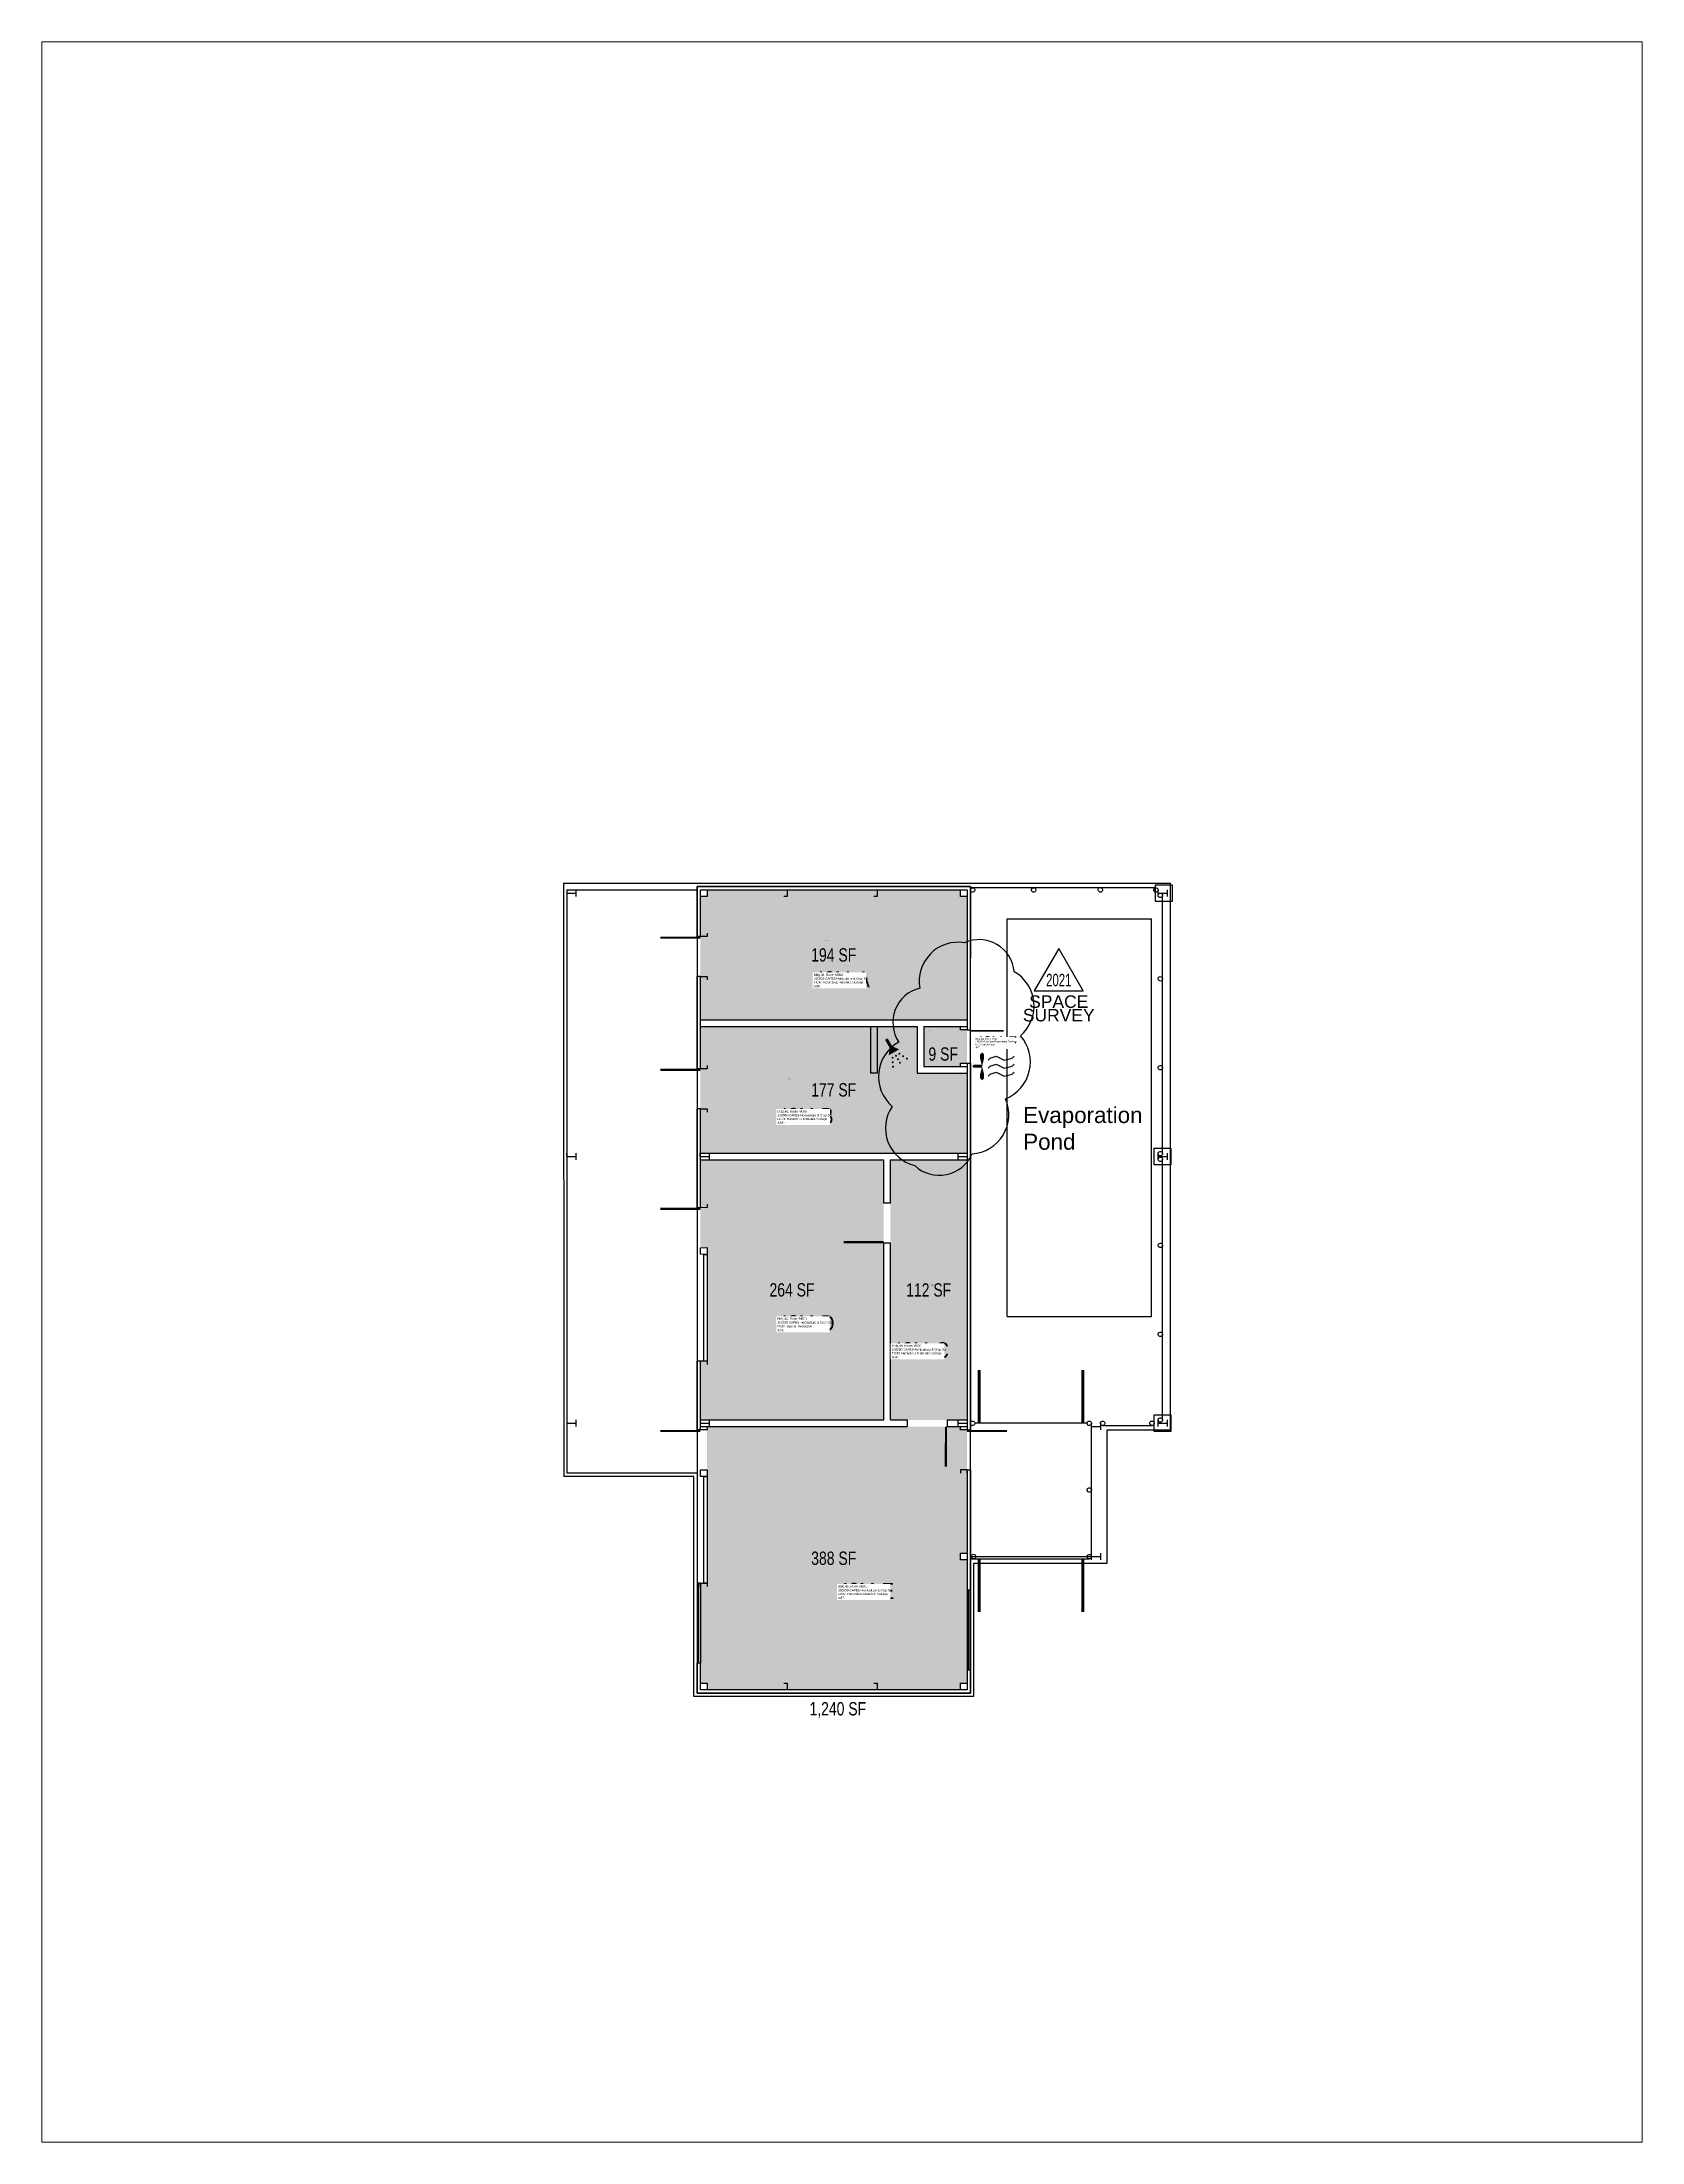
# Paper-space layout 'Layout1' of a CAD drawing. Header units: inches. Extents: x 0 to 8, y 0 to 10.5.
# The model-space entities are those that its viewports show. They can reach past a viewport. Long polylines and large blocks are cut down to what shows.
import ezdxf
from ezdxf.enums import TextEntityAlignment as Align

# ---------------------------------------------------------------- set-up
doc = ezdxf.new("R2010")
doc.units = ezdxf.units.IN
doc.header["$LTSCALE"] = 10
doc.header["$MEASUREMENT"] = 0
doc.layers.get('0').update_dxf_attribs({"linetype": 'CONTINUOUS'})
for name, color, linetype in [('A-COLS', 5, 'CONTINUOUS'), ('A-DOOR', 2, 'CONTINUOUS'), ('A-FLOR', 3, 'CONTINUOUS'), ('A-GLAZ', 1, 'CONTINUOUS'), ('A-IDEN-ICON', 4, 'CONTINUOUS'), ('A-IDEN-RNUM', 7, 'CONTINUOUS'), ('A-IDEN-SNUM', 4, 'CONTINUOUS'), ('A-IDEN-TEXT', 4, 'CONTINUOUS'), ('A-IDEN-VNUM', 4, 'CONTINUOUS'), ('A-ROOF', 2, 'CONTINUOUS'), ('A-SITE', 3, 'CONTINUOUS'), ('A-WALL', 5, 'CONTINUOUS'), ('AREA-TEXT', 3, 'CONTINUOUS'), ('Rooms-Category-Color', 7, 'CONTINUOUS'), ('Rooms-College-Color', 7, 'CONTINUOUS'), ('Rooms-Department-Color', 7, 'CONTINUOUS'), ('Rooms-Division-Color', 7, 'CONTINUOUS'), ('Rooms-Information', 7, 'CONTINUOUS')]:
    doc.layers.add(name, color=color, linetype=linetype)
doc.layers.add('A-REV', color=1, linetype='CONTINUOUS', true_color=0xff0000)
doc.styles.add('Annotative', font='arial.ttf')
doc.styles.add('AREA', font='arial.ttf', dxfattribs={"width": 0.75, "height": 12})
doc.styles.add('Arial', font='arial.ttf')
doc.styles.add('CP_AREA', font='arial.ttf', dxfattribs={"height": 15})
doc.styles.add('CP_ROOMSNUMBER', font='arial.ttf', dxfattribs={"height": 1})
doc.styles.add('CP_ROOMVNUMBER', font='arial.ttf', dxfattribs={"width": 0.85, "height": 0.075})

# ---------------------------------------------------------------- blocks, each defined once
blk = doc.blocks.new('CPSHOWER')
at = {"color": 0, "linetype": 'ByBlock'}
blk.add_lwpolyline([(-0.015, 0.04, 0, 0.06, 0), (0.005, 0.005, 0.06, 0.06, 0)], format="xyseb", dxfattribs=at)
for points, const_width in [([(-0.032, 0.062, 1), (-0.028, 0.069, 1)], 0.0075), ([(0.03, -0.004, 1), (0.034, -0.001, 1)], 0.005), ([(-0.004, -0.024, 1), (0, -0.021, 1)], 0.005), ([(-0.003, -0.046, 1), (0.001, -0.043, 1)], 0.005), ([(-0.002, -0.068, 1), (0.003, -0.066, 1)], 0.005), ([(0.013, -0.014, 1), (0.017, -0.011, 1)], 0.005), ([(0.023, -0.031, 1), (0.027, -0.028, 1)], 0.005), ([(0.033, -0.048, 1), (0.037, -0.046, 1)], 0.005), ([(0.049, -0.016, 1), (0.053, -0.013, 1)], 0.005), ([(0.067, -0.028, 1), (0.072, -0.026, 1)], 0.005)]:
    blk.add_lwpolyline(points, format="xyb", close=True, dxfattribs=dict(at, const_width=const_width))
at = {"color": 0, "linetype": 'ByBlock', "const_width": 0.015}
blk.add_lwpolyline([(-0.01, 0.031), (-0.03, 0.066)], dxfattribs=at)
blk = doc.blocks.new('Space Revision')
at = {"layer": 'A-REV', "transparency": 16777216}
blk.add_lwpolyline([(0, 2.54), (-1.47, 0), (1.47, 0)], close=True, dxfattribs=at)
at = {"layer": 'A-REV', "transparency": 16777216, "insert": (0, -0.27), "char_height": 0.75, "attachment_point": 2, "line_spacing_factor": 0.65, "style": 'Arial'}
blk.add_mtext_dynamic_manual_height_columns('SPACE\\PSURVEY', width=1.2391, gutter_width=0.0182, heights=[0], dxfattribs=at)
at = {"layer": 'A-REV', "transparency": 16777216, "style": 'Arial', "width": 0.65}
blk.add_attdef('YEAR', text='', height=0.75, dxfattribs=at).set_placement((0, 0.65), align=Align.MIDDLE_CENTER)
at = {"layer": 'A-REV', "style": 'Arial', "flags": 1}
blk.add_attdef('UPDATES', text='', height=0.75, dxfattribs=at).set_placement((1.5, 1.08), align=Align.TOP_LEFT)
blk = doc.blocks.new('CPMECH')
for p, q in [((0.005, 0.025), (0.015, 0.035)), ((0.015, 0.035), (0.045, 0.045)), ((0.015, -0.005), (0.045, 0.005)), ((0.045, 0.045), (0.085, 0.025)), ((0.045, 0.005), (0.085, -0.015)), ((0.085, 0.025), (0.125, 0.035)), ((0.125, 0.035), (0.135, 0.045)), ((0.125, -0.005), (0.135, 0.005)), ((0.005, -0.015), (0.015, -0.005)), ((0.005, -0.055), (0.015, -0.045)), ((0.015, -0.045), (0.045, -0.035)), ((0.045, -0.035), (0.085, -0.055)), ((0.085, -0.015), (0.125, -0.005)), ((0.085, -0.055), (0.125, -0.045)), ((0.125, -0.045), (0.135, -0.035))]:
    blk.add_line(p, q)
at = {"const_width": 0.0075}
blk.add_lwpolyline([(-0.068, -0.007, 1), (-0.062, -0.003, 1)], format="xyb", close=True, dxfattribs=at)
at = {"const_width": 0.015}
blk.add_lwpolyline([(-0.025, -0.005), (-0.065, -0.005)], dxfattribs=at)
for points in [[(-0.025, -0.005, 0, 0.02, 0), (-0.025, 0.035, 0.02, 0.02, 0), (-0.025, 0.055, 0.02, 0, 0), (-0.025, 0.065, 0, 0, 0)], [(-0.025, -0.005, 0, 0.02, 0), (-0.025, -0.045, 0.02, 0.02, 0), (-0.025, -0.065, 0.02, 0, 0), (-0.025, -0.075, 0, 0, 0)]]:
    blk.add_lwpolyline(points, format="xyseb")

msp = doc.modelspace()

# ---------------------------------------------------------------- hatches: boundary and pattern name
at = {"layer": 'Rooms-Category-Color', "true_color": 0xe3c5e1}
for points in [[(69209366.9, 27710283.2), (69209308.4, 27710515.9), (69209416.1, 27710543), (69209417.5, 27710537.2), (69209423.3, 27710538.6), (69209478.9, 27710317.5), (69209473.1, 27710316), (69209474.6, 27710310.2)], [(69209309.4, 27710315.1), (69209350.1, 27710325.3), (69209302.6, 27710514.4), (69209192, 27710486.7), (69209250.5, 27710253.9), (69209320.4, 27710271.5)], [(69208954.9, 27710420.9), (69208818.2, 27710386.5), (69208816.7, 27710392.3), (69208729.4, 27710370.3), (69208730.9, 27710364.5), (69208725.1, 27710363.1), (69208780.7, 27710141.9), (69208786.5, 27710143.4), (69208787.9, 27710137.6), (69208895.6, 27710164.7), (69208894.1, 27710170.5), (69208899.9, 27710171.9), (69208901.4, 27710166.1), (69209009.1, 27710193.2), (69209007.6, 27710199), (69209010.5, 27710199.7)], [(69209244.7, 27710252.4), (69209227.9, 27710319.3), (69209001, 27710262.3), (69209017.8, 27710195.4)]]:
    msp.add_hatch(color=254, dxfattribs=at).paths.add_polyline_path(points)
at = {"layer": 'Rooms-Category-Color', "true_color": 0xe3f498}
msp.add_hatch(color=61, dxfattribs=at).paths.add_polyline_path([(69208999.5, 27710268.1), (69209226.4, 27710325.2), (69209186.2, 27710485.2), (69209109.6, 27710465.9), (69209111.1, 27710460.1), (69209012.1, 27710435.2), (69209010.7, 27710441.1), (69208959.3, 27710428.1)])
at = {"layer": 'Rooms-Category-Color', "true_color": 0xadadad}
msp.add_hatch(color=253, dxfattribs=at).paths.add_polyline_path([(69209329.1, 27710273.6), (69209358.2, 27710281), (69209356.7, 27710286.8), (69209359.6, 27710287.5), (69209351.6, 27710319.5), (69209316.7, 27710310.7), (69209324.7, 27710278.7), (69209327.6, 27710279.5)])
at = {"layer": 'Rooms-College-Color', "true_color": 0xadadad}
for points in [[(69209366.9, 27710283.2), (69209308.4, 27710515.9), (69209416.1, 27710543), (69209417.5, 27710537.2), (69209423.3, 27710538.6), (69209478.9, 27710317.5), (69209473.1, 27710316), (69209474.6, 27710310.2)], [(69209309.4, 27710315.1), (69209350.1, 27710325.3), (69209302.6, 27710514.4), (69209192, 27710486.7), (69209250.5, 27710253.9), (69209320.4, 27710271.5)], [(69208999.5, 27710268.1), (69209226.4, 27710325.2), (69209186.2, 27710485.2), (69209109.6, 27710465.9), (69209111.1, 27710460.1), (69209012.1, 27710435.2), (69209010.7, 27710441.1), (69208959.3, 27710428.1)], [(69208954.9, 27710420.9), (69208818.2, 27710386.5), (69208816.7, 27710392.3), (69208729.4, 27710370.3), (69208730.9, 27710364.5), (69208725.1, 27710363.1), (69208780.7, 27710141.9), (69208786.5, 27710143.4), (69208787.9, 27710137.6), (69208895.6, 27710164.7), (69208894.1, 27710170.5), (69208899.9, 27710171.9), (69208901.4, 27710166.1), (69209009.1, 27710193.2), (69209007.6, 27710199), (69209010.5, 27710199.7)], [(69209244.7, 27710252.4), (69209227.9, 27710319.3), (69209001, 27710262.3), (69209017.8, 27710195.4)], [(69209329.1, 27710273.6), (69209358.2, 27710281), (69209356.7, 27710286.8), (69209359.6, 27710287.5), (69209351.6, 27710319.5), (69209316.7, 27710310.7), (69209324.7, 27710278.7), (69209327.6, 27710279.5)]]:
    msp.add_hatch(color=253, dxfattribs=at).paths.add_polyline_path(points)
at = {"layer": 'Rooms-Department-Color', "true_color": 0xe3c5e1}
for points in [[(69209366.9, 27710283.2), (69209308.4, 27710515.9), (69209416.1, 27710543), (69209417.5, 27710537.2), (69209423.3, 27710538.6), (69209478.9, 27710317.5), (69209473.1, 27710316), (69209474.6, 27710310.2)], [(69209309.4, 27710315.1), (69209350.1, 27710325.3), (69209302.6, 27710514.4), (69209192, 27710486.7), (69209250.5, 27710253.9), (69209320.4, 27710271.5)], [(69208999.5, 27710268.1), (69209226.4, 27710325.2), (69209186.2, 27710485.2), (69209109.6, 27710465.9), (69209111.1, 27710460.1), (69209012.1, 27710435.2), (69209010.7, 27710441.1), (69208959.3, 27710428.1)], [(69208954.9, 27710420.9), (69208818.2, 27710386.5), (69208816.7, 27710392.3), (69208729.4, 27710370.3), (69208730.9, 27710364.5), (69208725.1, 27710363.1), (69208780.7, 27710141.9), (69208786.5, 27710143.4), (69208787.9, 27710137.6), (69208895.6, 27710164.7), (69208894.1, 27710170.5), (69208899.9, 27710171.9), (69208901.4, 27710166.1), (69209009.1, 27710193.2), (69209007.6, 27710199), (69209010.5, 27710199.7)], [(69209244.7, 27710252.4), (69209227.9, 27710319.3), (69209001, 27710262.3), (69209017.8, 27710195.4)]]:
    msp.add_hatch(color=254, dxfattribs=at).paths.add_polyline_path(points)
at = {"layer": 'Rooms-Department-Color', "true_color": 0xacacac}
msp.add_hatch(color=253, dxfattribs=at).paths.add_polyline_path([(69209329.1, 27710273.6), (69209358.2, 27710281), (69209356.7, 27710286.8), (69209359.6, 27710287.5), (69209351.6, 27710319.5), (69209316.7, 27710310.7), (69209324.7, 27710278.7), (69209327.6, 27710279.5)])
at = {"layer": 'Rooms-Division-Color', "true_color": 0xe3c5e1}
for points in [[(69209366.9, 27710283.2), (69209308.4, 27710515.9), (69209416.1, 27710543), (69209417.5, 27710537.2), (69209423.3, 27710538.6), (69209478.9, 27710317.5), (69209473.1, 27710316), (69209474.6, 27710310.2)], [(69209309.4, 27710315.1), (69209350.1, 27710325.3), (69209302.6, 27710514.4), (69209192, 27710486.7), (69209250.5, 27710253.9), (69209320.4, 27710271.5)], [(69208999.5, 27710268.1), (69209226.4, 27710325.2), (69209186.2, 27710485.2), (69209109.6, 27710465.9), (69209111.1, 27710460.1), (69209012.1, 27710435.2), (69209010.7, 27710441.1), (69208959.3, 27710428.1)], [(69208954.9, 27710420.9), (69208818.2, 27710386.5), (69208816.7, 27710392.3), (69208729.4, 27710370.3), (69208730.9, 27710364.5), (69208725.1, 27710363.1), (69208780.7, 27710141.9), (69208786.5, 27710143.4), (69208787.9, 27710137.6), (69208895.6, 27710164.7), (69208894.1, 27710170.5), (69208899.9, 27710171.9), (69208901.4, 27710166.1), (69209009.1, 27710193.2), (69209007.6, 27710199), (69209010.5, 27710199.7)], [(69209244.7, 27710252.4), (69209227.9, 27710319.3), (69209001, 27710262.3), (69209017.8, 27710195.4)]]:
    msp.add_hatch(color=254, dxfattribs=at).paths.add_polyline_path(points)
at = {"layer": 'Rooms-Division-Color', "true_color": 0xadadad}
msp.add_hatch(color=253, dxfattribs=at).paths.add_polyline_path([(69209329.1, 27710273.6), (69209358.2, 27710281), (69209356.7, 27710286.8), (69209359.6, 27710287.5), (69209351.6, 27710319.5), (69209316.7, 27710310.7), (69209324.7, 27710278.7), (69209327.6, 27710279.5)])

# ---------------------------------------------------------------- linework, layer by layer
at = {"layer": 'A-COLS'}
for points in [[(69209421.9, 27710544.4), (69209423.3, 27710538.6), (69209417.5, 27710537.2), (69209416.1, 27710543)], [(69209109.6, 27710465.9), (69209111.1, 27710460.1), (69209105.2, 27710458.6), (69209103.8, 27710464.5)], [(69208915.6, 27710417.2), (69208917.1, 27710411.3), (69208911.3, 27710409.9), (69208909.8, 27710415.7)], [(69208729.4, 27710370.3), (69208730.9, 27710364.5), (69208725.1, 27710363.1), (69208723.6, 27710368.9)], [(69209478.9, 27710317.5), (69209480.4, 27710311.7), (69209474.6, 27710310.2), (69209473.1, 27710316)], [(69208899.9, 27710171.9), (69208901.4, 27710166.1), (69208895.6, 27710164.7), (69208894.1, 27710170.5)], [(69208786.5, 27710143.4), (69208787.9, 27710137.6), (69208782.1, 27710136.1), (69208780.7, 27710141.9)]]:
    msp.add_lwpolyline(points, close=True, dxfattribs=at)
for points in [[(69209343.3, 27710524.7), (69209346.2, 27710525.4), (69209347.7, 27710519.6), (69209344.8, 27710518.9)], [(69209385.5, 27710529.1), (69209382.6, 27710528.4), (69209381.1, 27710534.2), (69209384.1, 27710534.9)], [(69209270.1, 27710500.1), (69209267.2, 27710499.4), (69209265.7, 27710505.2), (69209268.6, 27710505.9)], [(69209227.9, 27710495.7), (69209230.8, 27710496.4), (69209232.3, 27710490.6), (69209229.4, 27710489.9)], [(69209148.9, 27710469.6), (69209146, 27710468.9), (69209144.5, 27710474.7), (69209147.4, 27710475.4)], [(69209440.2, 27710471.7), (69209440.9, 27710468.8), (69209435.1, 27710467.3), (69209434.3, 27710470.2)], [(69209007.8, 27710440.3), (69209010.7, 27710441.1), (69209012.1, 27710435.2), (69209009.2, 27710434.5)], [(69208954.9, 27710420.9), (69208952, 27710420.1), (69208950.5, 27710425.9), (69208953.5, 27710426.7)], [(69208813.8, 27710391.6), (69208816.7, 27710392.3), (69208818.2, 27710386.5), (69208815.3, 27710385.7)], [(69209459.9, 27710393.1), (69209460.6, 27710390.2), (69209454.8, 27710388.8), (69209454.1, 27710391.7)], [(69208747.7, 27710297.6), (69208748.4, 27710294.7), (69208742.6, 27710293.2), (69208741.9, 27710296.1)], [(69209324.7, 27710278.7), (69209327.6, 27710279.5), (69209329.1, 27710273.6), (69209326.2, 27710272.9)], [(69209361.1, 27710281.7), (69209358.2, 27710281), (69209356.7, 27710286.8), (69209359.6, 27710287.5)], [(69208767.5, 27710219.1), (69208768.2, 27710216.1), (69208762.4, 27710214.7), (69208761.6, 27710217.6)], [(69208971.2, 27710183.7), (69208974.1, 27710184.4), (69208972.7, 27710190.2), (69208969.8, 27710189.5)], [(69209012, 27710193.9), (69209009.1, 27710193.2), (69209007.6, 27710199), (69209010.5, 27710199.7)]]:
    msp.add_lwpolyline(points, dxfattribs=at)
at = {"layer": 'A-DOOR'}
for points in [[(69209380.2, 27710533.9, 2, 2, 0), (69209371.4, 27710568.8, 0, 0, 0.414214), (69209346.2, 27710525.4, 0, 0, 0.814237)], [(69209264.8, 27710504.9, 2, 2, 0), (69209256, 27710539.8, 0, 0, 0.414214), (69209230.8, 27710496.3, 0, 0, 0.814237)], [(69209143.5, 27710474.5, 2, 2, 0), (69209134.8, 27710509.4, 0, 0, 0.414214), (69209109.6, 27710465.9, 0, 0, 0.814237)], [(69208949.6, 27710425.7, 2, 2, 0), (69208940.8, 27710460.6, 0, 0, 0.414214), (69208915.6, 27710417.2, 0, 0, 0.814237)], [(69209154.7, 27710307.1, 2, 2, 0), (69209145.9, 27710342, 0, 0, -0.414214), (69209188.6, 27710315.7, 0, 0, -0.814237)], [(69209358.1, 27710277.8, 1.67, 1.67, 0), (69209365.4, 27710248.8, 0, 0, -0.414214), (69209329.8, 27710270.7, 0, 0, -0.814237)], [(69209007.3, 27710212.3, 2, 2, 0), (69208972.4, 27710203.6, 0, 0, -0.414214), (69208998.8, 27710246.3, 0, 0, -0.814237)], [(69209008.1, 27710192.9, 2, 2, 0), (69209016.9, 27710158, 0, 0, -0.414214), (69208974.1, 27710184.4, 0, 0, -0.814237)]]:
    msp.add_lwpolyline(points, format="xyseb", dxfattribs=at)
for points in [[(69209105.2, 27710458.6), (69209012.1, 27710435.2), (69209011.4, 27710438.1), (69209104.5, 27710461.6)], [(69208911.3, 27710409.9), (69208818.2, 27710386.5), (69208817.4, 27710389.4), (69208910.5, 27710412.8)]]:
    msp.add_lwpolyline(points, close=True, dxfattribs=at)
at = {"layer": 'A-FLOR'}
msp.add_lwpolyline([(69209424.1, 27710548.1), (69208720, 27710371.1), (69208779.9, 27710132.5), (69209484, 27710309.5), (69209424.1, 27710548.1)], dxfattribs=at)
at = {"layer": 'A-GLAZ'}
for p, q in [((69208816, 27710395.2), (69208746.1, 27710377.6)), ((69208746.5, 27710376.2), (69208816.3, 27710393.7)), ((69208816.7, 27710392.3), (69208746.9, 27710374.7)), ((69208869.5, 27710158.1), (69208799.7, 27710140.5)), ((69208800, 27710139.1), (69208869.9, 27710156.6)), ((69208870.2, 27710155.2), (69208800.4, 27710137.6))]:
    msp.add_line(p, q, dxfattribs=at)
at = {"layer": 'A-REV'}
msp.add_lwpolyline([(69209332.6, 27710337.9, 0.520567), (69209275, 27710329.6, 0.520567), (69209228.3, 27710296.9, 0.520567), (69209251.1, 27710249.4, 0.520567), (69209306.5, 27710232.3, 0.520567), (69209364.7, 27710233.1, 0.520567), (69209419.3, 27710252.7, 0.520567), (69209433.7, 27710302.2, 0.520567), (69209384.3, 27710331.3, 0.520567)], format="xyb", close=True, dxfattribs=at)
at = {"layer": 'A-ROOF'}
for p, q in [((69209397.7, 27710665.3), (69208879.8, 27710535)), ((69209397.7, 27710665.3), (69209530.8, 27710135.7)), ((69208908.3, 27710421.5), (69208879.8, 27710535)), ((69208716.3, 27710373.2), (69208908.3, 27710421.5)), ((69208777.8, 27710128.8), (69208716.3, 27710373.2)), ((69208777.8, 27710128.8), (69208894.1, 27710158.1)), ((69208894.1, 27710158.1), (69208923.4, 27710041.7)), ((69209053.7, 27710015.7), (69209530.8, 27710135.7)), ((69208923.4, 27710041.7), (69209039.8, 27710071)), ((69209039.8, 27710071), (69209053.7, 27710015.7))]:
    msp.add_line(p, q, dxfattribs=at)
at = {"layer": 'A-SITE'}
for p, q in [((69209392.6, 27710660.9), (69208883.4, 27710532.9)), ((69209392.6, 27710660.9), (69209421.1, 27710547.3)), ((69208912, 27710419.3), (69208883.4, 27710532.9)), ((69209483.1, 27710309.3), (69209523.8, 27710147.3)), ((69209116.8, 27710183.1), (69209464, 27710270.4)), ((69209464, 27710270.4), (69209495.7, 27710144.4)), ((69209041.2, 27710089.9), (69209016.6, 27710187.9)), ((69209116.8, 27710183.1), (69209148.5, 27710057.1)), ((69208897.3, 27710162), (69208923.4, 27710058.2)), ((69208899.2, 27710162.5), (69208927, 27710051.9)), ((69209148.5, 27710057.1), (69209495.7, 27710144.4)), ((69209293.1, 27710083.1), (69209518.5, 27710139.8)), ((69208925.8, 27710056.8), (69209042.2, 27710086)), ((69209042.7, 27710075.8), (69209053.5, 27710032.7)), ((69209060.7, 27710024.7), (69209288.2, 27710081.9))]:
    msp.add_line(p, q, dxfattribs=at)
for points in [[(69209017.5, 27710184.1, 2.67, 2.67, 0), (69209064.1, 27710195.8, 0, 0, -0.414214), (69209028.9, 27710138.9, 0, 0, -0.814237)], [(69208899.2, 27710154.4, 2.67, 2.67, 0), (69208852.7, 27710142.7, 0, 0, 0.414214), (69208910.6, 27710109.1, 0, 0, 0.814237)], [(69209040.3, 27710093.6, 2.67, 2.67, 0), (69209086.8, 27710105.3, 0, 0, 0.414214), (69209028.9, 27710138.9, 0, 0, 0.814237)], [(69208922, 27710063.9, 2.67, 2.67, 0), (69208875.4, 27710052.2, 0, 0, -0.414214), (69208910.6, 27710109.1, 0, 0, -0.814237)]]:
    msp.add_lwpolyline(points, format="xyseb", dxfattribs=at)
for points in [[(69209515.2, 27710130.2), (69209511.5, 27710144.7), (69209526.1, 27710148.4), (69209529.7, 27710133.8)], [(69209285.1, 27710073.4), (69209281.4, 27710087.9), (69209296, 27710091.6), (69209299.7, 27710077)], [(69209052.4, 27710014.9), (69209048.7, 27710029.4), (69209063.2, 27710033.1), (69209066.9, 27710018.5)]]:
    msp.add_lwpolyline(points, close=True, dxfattribs=at)
for centre in [(69209481.6, 27710306.8), (69209495, 27710253.5), (69209016.1, 27710189.8), (69209509.7, 27710195.3), (69208900, 27710159.6), (69209521.8, 27710146.8), (69209518, 27710141.7), (69209445.2, 27710123.4), (69209041.7, 27710088), (69209367.6, 27710103.9), (69208983.5, 27710073.3), (69209044.6, 27710076.3), (69209287.7, 27710083.8), (69209292.6, 27710085.1), (69208925.3, 27710058.7), (69209212.5, 27710064.9), (69209055.5, 27710033.2), (69209134.9, 27710045.4), (69209060.2, 27710026.6)]:
    msp.add_circle(centre, 2, dxfattribs=at)
at = {"layer": 'A-WALL'}
for p, q in [((69209386.8, 27710659.4), (69209392.6, 27710660.8)), ((69209389.7, 27710660.1), (69209391.7, 27710652.3)), ((69209394.6, 27710653.1), (69209388.7, 27710651.6)), ((69209156.9, 27710601.6), (69209162.8, 27710603.1)), ((69209159.8, 27710602.4), (69209161.8, 27710594.6)), ((69209164.7, 27710595.3), (69209158.9, 27710593.9)), ((69208924.2, 27710543), (69208930, 27710544.5)), ((69208927.1, 27710543.8), (69208929.1, 27710536)), ((69209381.1, 27710534.2), (69209421.9, 27710544.4)), ((69209421.9, 27710544.4), (69209480.4, 27710311.7)), ((69208932, 27710536.8), (69208926.1, 27710535.3)), ((69209346.2, 27710525.4), (69209345.5, 27710528.3)), ((69209381.1, 27710534.2), (69209380.4, 27710537.1)), ((69209265.7, 27710505.2), (69209265, 27710508.1)), ((69209302.6, 27710514.4), (69209339.9, 27710366.1)), ((69209308.4, 27710515.9), (69209366.9, 27710283.2)), ((69209186.2, 27710485.2), (69209192, 27710486.7)), ((69209189.1, 27710486), (69209191.1, 27710478.2)), ((69209192, 27710486.7), (69209250.5, 27710253.9)), ((69209230.8, 27710496.4), (69209230.1, 27710499.3)), ((69209144.5, 27710474.7), (69209143.8, 27710477.6)), ((69209186.2, 27710485.2), (69209226.4, 27710325.2)), ((69209194, 27710479), (69209188.1, 27710477.5)), ((69208950.5, 27710425.9), (69209010.7, 27710441.1)), ((69209012.1, 27710435.2), (69209009.9, 27710444)), ((69208950.5, 27710425.9), (69208949.8, 27710428.8)), ((69208953.5, 27710426.7), (69208959.3, 27710428.1)), ((69208953.5, 27710426.7), (69208998.8, 27710246.3)), ((69208961.2, 27710420.4), (69208955.4, 27710418.9)), ((69208956.4, 27710427.4), (69208958.3, 27710419.6)), ((69208959.3, 27710428.1), (69208999.5, 27710268.1)), ((69208816.7, 27710392.3), (69208816, 27710395.2)), ((69208723.6, 27710368.9), (69208746.9, 27710374.7)), ((69208746.9, 27710374.7), (69208746.1, 27710377.6)), ((69208782.1, 27710136.1), (69208723.6, 27710368.9)), ((69209339.9, 27710366.1), (69209299.2, 27710355.8)), ((69209300.6, 27710350), (69209299.2, 27710355.8)), ((69209341.4, 27710360.2), (69209300.6, 27710350)), ((69209339.9, 27710366.1), (69209341.4, 27710360.2)), ((69209341.4, 27710360.2), (69209350.1, 27710325.3)), ((69209188.6, 27710315.7), (69209226.4, 27710325.2)), ((69209190.1, 27710309.8), (69209227.9, 27710319.3)), ((69209227.9, 27710319.3), (69209244.7, 27710252.4)), ((69209350.1, 27710325.3), (69209309.4, 27710315.1)), ((69209351.6, 27710319.5), (69209316.7, 27710310.7)), ((69209351.6, 27710319.5), (69209361.1, 27710281.7)), ((69208999.5, 27710268.1), (69209153.7, 27710306.9)), ((69209001, 27710262.3), (69209155.2, 27710301.1)), ((69209155.2, 27710301.1), (69209153.7, 27710306.9)), ((69209190.1, 27710309.8), (69209188.6, 27710315.7)), ((69209309.4, 27710315.1), (69209320.4, 27710271.5)), ((69209316.7, 27710310.7), (69209326.2, 27710272.9)), ((69209480.4, 27710311.7), (69209358.2, 27710281)), ((69209358.2, 27710281), (69209358.9, 27710278.1)), ((69209001, 27710262.3), (69209004.6, 27710247.7)), ((69209329.1, 27710273.6), (69209009.1, 27710193.2)), ((69209242.8, 27710260.2), (69209248.6, 27710261.7)), ((69209245.7, 27710260.9), (69209247.6, 27710253.2)), ((69209329.1, 27710273.6), (69209329.8, 27710270.7)), ((69209004.6, 27710247.7), (69208998.8, 27710246.3)), ((69209250.5, 27710253.9), (69209244.7, 27710252.4)), ((69209013.4, 27710212.8), (69209007.6, 27710211.4)), ((69209007.6, 27710211.4), (69209012, 27710193.9)), ((69209010, 27710201.7), (69209015.8, 27710203.1)), ((69209012.9, 27710202.4), (69209014.9, 27710194.6)), ((69209013.4, 27710212.8), (69209017.8, 27710195.4)), ((69208974.1, 27710184.4), (69208869.5, 27710158.1)), ((69208974.1, 27710184.4), (69208974.9, 27710181.5)), ((69209009.1, 27710193.2), (69209009.8, 27710190.3)), ((69209017.8, 27710195.4), (69209012, 27710193.9)), ((69208869.5, 27710158.1), (69208870.2, 27710155.2)), ((69208779.9, 27710132.5), (69208780.9, 27710132.7)), ((69208779.9, 27710132.5), (69208780.9, 27710132.7)), ((69208799.7, 27710140.5), (69208782.1, 27710136.1)), ((69208799.7, 27710140.5), (69208800.4, 27710137.6)), ((69209516.5, 27710143.4), (69209522.3, 27710144.9)), ((69209524.3, 27710137.1), (69209518.5, 27710135.7)), ((69209519.4, 27710144.1), (69209521.4, 27710136.4)), ((69209036.4, 27710084.6), (69209042.2, 27710086)), ((69209044.1, 27710078.3), (69209038.3, 27710076.8)), ((69209039.3, 27710085.3), (69209041.2, 27710077.5)), ((69209286.7, 27710085.6), (69209292.5, 27710087.1)), ((69209294.4, 27710079.3), (69209288.6, 27710077.9)), ((69209289.6, 27710086.4), (69209291.5, 27710078.6)), ((69208922.9, 27710056), (69208928.7, 27710057.5)), ((69208925.8, 27710056.8), (69208927.8, 27710049)), ((69208930.7, 27710049.7), (69208924.9, 27710048.3)), ((69209053.9, 27710027.1), (69209059.7, 27710028.6)), ((69209061.7, 27710020.8), (69209055.9, 27710019.3)), ((69209056.8, 27710027.8), (69209058.8, 27710020.1))]:
    msp.add_line(p, q, dxfattribs=at)
for points in [[(69209380.4, 27710537.1), (69209424.1, 27710548.1), (69209484, 27710309.5), (69209358.9, 27710278.1)], [(69209265, 27710508.1), (69209345.5, 27710528.3)], [(69209265.7, 27710505.2), (69209346.2, 27710525.4)], [(69209143.8, 27710477.6), (69209230.1, 27710499.3)], [(69209144.5, 27710474.7), (69209230.8, 27710496.4)], [(69208949.8, 27710428.8), (69209009.9, 27710444)], [(69208800.4, 27710137.6), (69208779.9, 27710132.5), (69208720, 27710371.1), (69208746.1, 27710377.6)], [(69209329.8, 27710270.7), (69209009.8, 27710190.3)], [(69208974.9, 27710181.5), (69208870.2, 27710155.2)]]:
    msp.add_lwpolyline(points, dxfattribs=at)

# ---------------------------------------------------------------- block references
at = {"layer": 'A-IDEN-ICON', "xscale": 180, "yscale": 180, "zscale": 180}
for name, p, rotation in [('CPSHOWER', (69209321.5, 27710340.5), 284.1126619312598), ('CPMECH', (69209331.7, 27710255.7), 284.11)]:
    msp.add_blockref(name, p, dxfattribs=dict(at, rotation=rotation))
at = {"layer": 'A-REV', "xscale": 15, "yscale": 15, "zscale": 15, "rotation": 284.11}
msp.add_blockref('Space Revision', (69209412.4, 27710209.5), dxfattribs=at).add_auto_attribs({'YEAR': '2021'})

# ---------------------------------------------------------------- texts
at = {"layer": 'A-IDEN-RNUM', "style": 'CP_ROOMSNUMBER'}
for s, p in [('000B-00', (69209275.7, 27710426)), ('000A-00', (69209405.1, 27710422.9)), ('000D-00', (69209095, 27710378.8)), ('000F-00', (69209348.7, 27710312.3)), ('000E-00', (69208873.5, 27710269)), ('000C-00', (69209127, 27710255.7))]:
    msp.add_text(s, height=0.36, rotation=284.1127, dxfattribs=at).set_placement(p)
at = {"layer": 'A-IDEN-SNUM', "style": 'CP_ROOMSNUMBER'}
for s, p in [('0480M00B00', (69209276, 27710427.3)), ('0480M00A00', (69209405.3, 27710424.2)), ('0480M00D00', (69209095.3, 27710380.2)), ('0480M00F00', (69209349, 27710313.6)), ('0480M00E00', (69208873.8, 27710270.4)), ('0480M00C00', (69209127.3, 27710257.1))]:
    msp.add_text(s, height=0.36, rotation=284.1127, dxfattribs=at).set_placement(p)
at = {"layer": 'A-IDEN-TEXT', "insert": (69209303.2, 27710215), "char_height": 14.4, "width": 207.102, "attachment_point": 1, "rotation": 284.1127, "style": 'Annotative'}
msp.add_mtext('Evaporation\\PPond', dxfattribs=at)
at = {"layer": 'A-IDEN-VNUM', "style": 'CP_ROOMVNUMBER', "width": 0.85}
for s, height, p in [('48M-B', 14.4, (69209234.5, 27710425.7)), ('48M-A', 14.4, (69209361.7, 27710424.1)), ('48M-D', 14.4, (69209053.6, 27710380.3)), ('48M-E', 14.4, (69208833.2, 27710268.6)), ('48M-C', 14.4, (69209055.1, 27710274.5)), ('48M-F', 10.8, (69209344.1, 27710269.5))]:
    msp.add_text(s, height=height, rotation=284.1127, dxfattribs=at).set_placement(p)
at = {"layer": 'AREA-TEXT', "width": 0.75}
for s, rotation, style, p in [('194 SF', 284.1127, 'CP_AREA', (69209394.4, 27710413.8)), ('264 SF', 284.1127, 'CP_AREA', (69209092.9, 27710376.7)), ('177 SF', 284.1127, 'CP_AREA', (69209276.6, 27710384.2)), ('388 SF', 284.1127, 'CP_AREA', (69208867.8, 27710281.4)), ('9 SF', 284.1127, 'CP_AREA', (69209331.9, 27710296.5)), ('1,240 SF', 284.11, 'AREA', (69208737.3, 27710244.8)), ('112 SF', 284.1127, 'CP_AREA', (69209122.8, 27710257.4))]:
    msp.add_text(s, height=12, rotation=rotation, dxfattribs=dict(at, style=style)).set_placement(p, align=Align.MIDDLE_CENTER)

# ---------------------------------------------------------------- next in the draw order: texts
at = {"layer": 'Rooms-Information', "attachment_point": 7, "rotation": 284.1127, "style": 'CP_ROOMVNUMBER', "bg_fill": 3, "box_fill_scale": 1.5, "bg_fill_color": 256, "bg_fill_true_color": 13158600, "bg_fill_transparency": 0}
for s, insert, char_height, width in [('Bldg.48, Room M00B^M^J100500-CAFES-Horticulture & Crop Sci^M^JFICM: Hazardous Materials Storage^M^JASF: ', (69209234.5, 27710425.7), 2.0571, 46.08), ('Bldg.48, Room M00A^M^J100500-CAFES-Horticulture & Crop Sci^M^JFICM: Hazardous Materials Storage^M^JASF: ', (69209361.7, 27710424.1), 2.0571, 46.08), ('Bldg.48, Room M00D^M^J100500-CAFES-Horticulture & Crop Sci^M^JFICM: Special Instruction^M^JASF: ', (69209053.6, 27710380.3), 2.057, 46.08), ('Bldg.48, Room M00C^M^J100500-CAFES-Horticulture & Crop Sci^M^JFICM: Hazardous Materials Storage^M^JASF: ', (69209055.1, 27710274.5), 2.0571, 46.08), ('Bldg.48, Room M00E^M^J100500-CAFES-Horticulture & Crop Sci^M^JFICM: Hazardous Materials Storage^M^JASF: ', (69208833.2, 27710268.6), 2.0571, 46.08), ('Bldg.48, Room M00F^M^J128006-FacMgmt-Engineering Services^M^JFICM: Mechanical^M^JASF: ', (69209344.1, 27710269.5), 1.543, 34.56)]:
    msp.add_mtext(s, dxfattribs=dict(at, insert=insert, char_height=char_height, width=width))

psp = doc.layouts.get("Layout1")

# ---------------------------------------------------------------- viewports
at = {"layer": '0', "view_target_point": (5767398.538, 2309180.308), "view_twist_angle": 75.88733806527}
psp.add_viewport(center=(4, 5.25), size=(8, 10.4999), view_center_point=(-9165549.941, 67720641.956), view_height=1889.981, dxfattribs=at)

doc.saveas('drawing.dxf')
